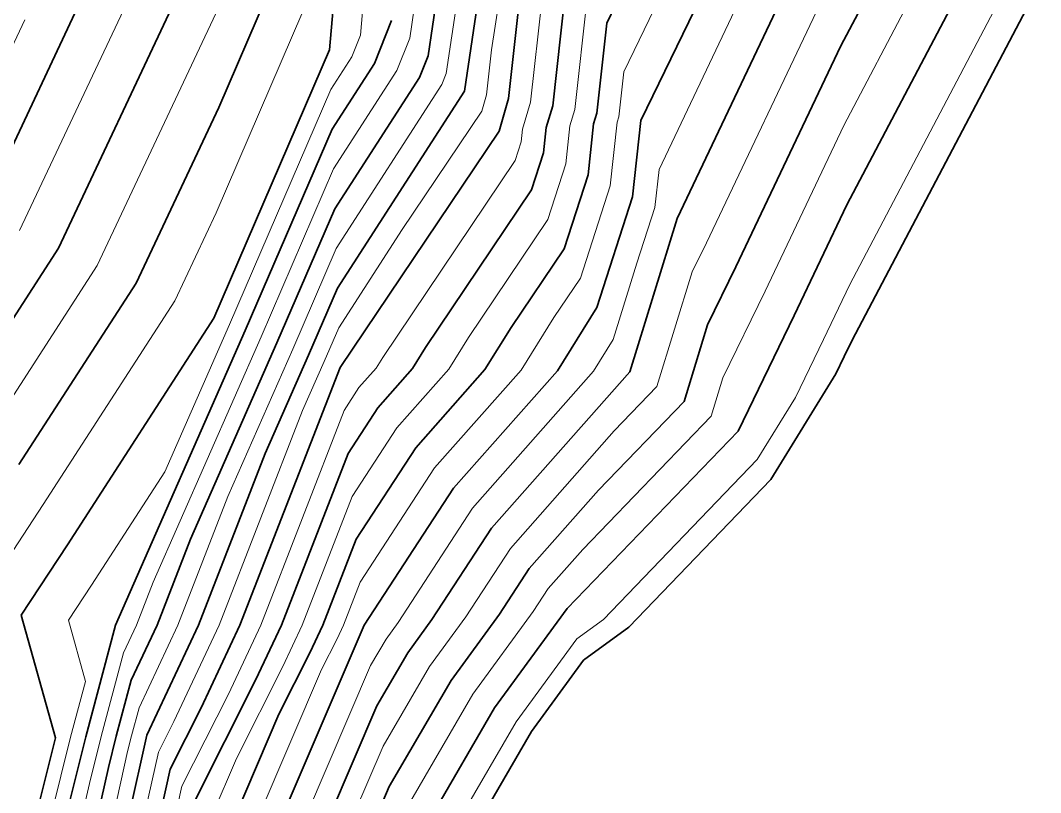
# Model space of a CAD drawing. Header units: millimetres. Extents: x -861324 to 439029, y -308065 to 694685.
# Drawn here: x -23398 to 2721, y -9162 to 10606 of the extents above; entities that cross this region are included whole.
import ezdxf

# ---------------------------------------------------------------- set-up
doc = ezdxf.new("R2010")
doc.units = ezdxf.units.MM
for name, color, linetype, lineweight in [('C-TOPO', 7, 'Continuous', 9), ('C-TOPO-MAJR', 7, 'Continuous', 35), ('C-TOPO-MINR', 7, 'Continuous', 9)]:
    doc.layers.add(name, color=color, linetype=linetype, lineweight=lineweight)

msp = doc.modelspace()

# ---------------------------------------------------------------- linework, layer by layer
at = {"layer": 'C-TOPO', "lineweight": 35}
for p, q in [((2721, 11595), (-2106, 2423)), ((-2106, 2423), (-2308, 1999)), ((-2308, 1999), (-2524, 1555)), ((-2524, 1555), (-4189, -1150)), ((-4189, -1150), (-7824, -4923)), ((-7824, -4923), (-8982, -5772)), ((-8982, -5772), (-10314, -7595)), ((-10314, -7595), (-13361, -12832))]:
    msp.add_line(p, q, dxfattribs=at)
at = {"layer": 'C-TOPO-MAJR'}
for p, q in [((-6586, 5533), (-2549, 14021)), ((-22423, 4777), (-18189, 13774)), ((-7510, 8044), (-4785, 13689)), ((-8383, 10535), (-7020, 13358)), ((-2394, 9951), (-700, 13170)), ((-9769, 8417), (-9256, 13027)), ((-2238, 5882), (1150, 12318)), ((-18318, 8378), (-16838, 11814)), ((-12029, 8790), (-11575, 11816)), ((-24411, 5675), (-21588, 11674)), ((-15487, 9853), (-15326, 11662)), ((-12962, 9698), (-12735, 11211)), ((-10899, 8604), (-10642, 10909)), ((-14334, 9499), (-13895, 10606)), ((-8640, 8231), (-8383, 10535)), ((-5085, 4293), (-2394, 9951)), ((-18448, 2981), (-15487, 9853)), ((-13181, 9145), (-12962, 9698)), ((-15419, 7820), (-14334, 9499)), ((-15351, 5786), (-13181, 9145)), ((-15283, 3753), (-12029, 8790)), ((-20436, 3879), (-18318, 8378)), ((-11144, 7773), (-10899, 8604)), ((-9933, 7863), (-9769, 8417)), ((-8721, 7954), (-8640, 8231)), ((-10005, 7213), (-9933, 7863)), ((-8865, 6653), (-8721, 7954)), ((-7725, 6093), (-7510, 8044)), ((-17640, 2666), (-15419, 7820)), ((-15215, 1720), (-11144, 7773)), ((-10311, 6266), (-10005, 7213)), ((-9477, 4760), (-8865, 6653)), ((-13024, 2231), (-10311, 6266)), ((-8643, 3254), (-7725, 6093)), ((-16831, 2350), (-15351, 5786)), ((-3584, 3053), (-2238, 5882)), ((-7793, 1611), (-6586, 5533)), ((-24672, 1298), (-22423, 4777)), ((-10833, 2743), (-9477, 4760)), ((-5803, 2813), (-5085, 4293)), ((-23434, -761), (-20436, 3879)), ((-16023, 2035), (-15283, 3753)), ((-9649, 1638), (-8643, 3254)), ((-22196, -2819), (-18448, 2981)), ((-5021, 94), (-3584, 3053)), ((-20959, -4877), (-17640, 2666)), ((-11504, 1665), (-10833, 2743)), ((-6407, 852), (-5803, 2813)), ((-19044, -2678), (-16831, 2350)), ((-13359, 1692), (-13024, 2231)), ((-17129, -479), (-16023, 2035)), ((-17776, -4877), (-15215, 1720)), ((-14246, 691), (-13359, 1692)), ((-13277, -337), (-11504, 1665)), ((-12307, -1366), (-9649, 1638)), ((-11338, -2394), (-7793, 1611)), ((-8597, -1420), (-6407, 852)), ((-15007, -479), (-14246, 691)), ((-9400, -4452), (-5021, 94)), ((-18837, -4877), (-17129, -479)), ((-16715, -4877), (-15007, -479)), ((-14800, -2678), (-13277, -337)), ((-14593, -4877), (-12307, -1366)), ((-10369, -3423), (-8597, -1420)), ((-12862, -4735), (-11338, -2394)), ((-23379, -4618), (-22196, -2819)), ((-19898, -4877), (-19044, -2678)), ((-15654, -4877), (-14800, -2678)), ((-11131, -4593), (-10369, -3423)), ((-22503, -7757), (-23379, -4618)), ((-12370, -6289), (-11131, -4593)), ((-11259, -6995), (-9400, -4452)), ((-21722, -7736), (-20959, -4877)), ((-20560, -6286), (-19898, -4877)), ((-20162, -7696), (-18837, -4877)), ((-18770, -6991), (-17776, -4877)), ((-17377, -6286), (-16715, -4877)), ((-17255, -11079), (-14593, -4877)), ((-15985, -5582), (-15654, -4877)), ((-13482, -5583), (-12862, -4735)), ((-16777, -7152), (-15985, -5582)), ((-14273, -6943), (-13482, -5583)), ((-20942, -7716), (-20560, -6286)), ((-18960, -9427), (-17377, -6286)), ((-13953, -9009), (-12370, -6289)), ((-19561, -8561), (-18770, -6991)), ((-16403, -11905), (-14273, -6943)), ((-13633, -11076), (-11259, -6995)), ((-18108, -10253), (-16777, -7152)), ((-23100, -10159), (-22503, -7757)), ((-22121, -9338), (-21722, -7736)), ((-21141, -8517), (-20942, -7716)), ((-20616, -9720), (-20162, -7696)), ((-21444, -9866), (-21141, -8517)), ((-19788, -9573), (-19561, -8561)), ((-15550, -12731), (-13953, -9009))]:
    msp.add_line(p, q, dxfattribs=at)
at = {"layer": 'C-TOPO-MINR'}
for p, q in [((-7946, 9290), (-5902, 13524)), ((-23417, 5226), (-19888, 12724)), ((-2316, 7917), (225, 12744)), ((-11335, 9849), (-10995, 12119)), ((-10334, 8510), (-9949, 11968)), ((-9204, 8324), (-8819, 11781)), ((-5835, 4913), (-2471, 11986)), ((-2161, 3847), (2074, 11893)), ((-12495, 9244), (-12155, 11514)), ((-21429, 4328), (-18254, 11076)), ((-14691, 10229), (-14610, 11134)), ((-7048, 6788), (-5029, 11032)), ((-18383, 5679), (-16163, 10833)), ((-13428, 10152), (-13315, 10908)), ((-25405, 6125), (-23287, 10623)), ((-14911, 9676), (-14691, 10229)), ((-13758, 9322), (-13428, 10152)), ((-15453, 8836), (-14911, 9676)), ((-11464, 8697), (-11335, 9849)), ((-15385, 6803), (-13758, 9322)), ((-12605, 8967), (-12495, 9244)), ((-8075, 8137), (-7946, 9290)), ((-15317, 4770), (-12605, 8967)), ((-18044, 2823), (-15453, 8836)), ((-11586, 8281), (-11464, 8697)), ((-10539, 7818), (-10334, 8510)), ((-13622, 5255), (-11586, 8281)), ((-9327, 7908), (-9204, 8324)), ((-8116, 7999), (-8075, 8137)), ((-9435, 6933), (-9327, 7908)), ((-8295, 6373), (-8116, 7999)), ((-4334, 3673), (-2316, 7917)), ((-10575, 7493), (-10539, 7818)), ((-10727, 7019), (-10575, 7493)), ((-17236, 2508), (-15385, 6803)), ((-14119, 1975), (-10727, 7019)), ((-9894, 5513), (-9435, 6933)), ((-7156, 5813), (-7048, 6788)), ((-9060, 4007), (-8295, 6373)), ((-7614, 4394), (-7156, 5813)), ((-19442, 3430), (-18383, 5679)), ((-11929, 2487), (-9894, 5513)), ((-15249, 2736), (-13622, 5255)), ((-16427, 2193), (-15317, 4770)), ((-6195, 4173), (-5835, 4913)), ((-24053, 268), (-21429, 4328)), ((-8218, 2433), (-7614, 4394)), ((-9738, 2999), (-9060, 4007)), ((-7100, 1232), (-6195, 4173)), ((-5412, 1454), (-4334, 3673)), ((-2833, 2433), (-2161, 3847)), ((-22815, -1790), (-19442, 3430)), ((-10576, 1652), (-9738, 2999)), ((-19703, -948), (-18044, 2823)), ((-15619, 1877), (-15249, 2736)), ((-20001, -3777), (-17236, 2508)), ((-12432, 1679), (-11929, 2487)), ((-8721, 1624), (-8218, 2433)), ((-3552, 953), (-2833, 2433)), ((-18087, -1579), (-16427, 2193)), ((-16172, 620), (-15619, 1877)), ((-14287, 1706), (-14119, 1975)), ((-14730, 1205), (-14287, 1706)), ((-13761, 177), (-12432, 1679)), ((-12792, -852), (-10576, 1652)), ((-11823, -1880), (-8721, 1624)), ((-5714, 473), (-5412, 1454)), ((-15111, 620), (-14730, 1205)), ((-8195, 95), (-7100, 1232)), ((-4531, -638), (-3552, 953)), ((-18306, -4877), (-16172, 620)), ((-17245, -4877), (-15111, 620)), ((-8999, -2936), (-5714, 473)), ((-14904, -1579), (-13761, 177)), ((-10854, -2909), (-8195, 95)), ((-8473, -4729), (-4531, -638)), ((-21577, -3848), (-19703, -948)), ((-14697, -3777), (-12792, -852)), ((-24589, -4489), (-22815, -1790)), ((-19367, -4877), (-18087, -1579)), ((-16184, -4877), (-14904, -1579)), ((-13727, -4806), (-11823, -1880)), ((-11997, -4664), (-10854, -2909)), ((-9885, -3937), (-8999, -2936)), ((-22169, -4747), (-21577, -3848)), ((-20428, -4877), (-20001, -3777)), ((-15123, -4877), (-14697, -3777)), ((-10266, -4522), (-9885, -3937)), ((-12926, -5936), (-11997, -4664)), ((-11815, -6642), (-10266, -4522)), ((-21731, -6317), (-22169, -4747)), ((-20759, -5582), (-20428, -4877)), ((-20361, -6991), (-19367, -4877)), ((-19466, -7343), (-18306, -4877)), ((-18073, -6639), (-17245, -4877)), ((-16681, -5934), (-16184, -4877)), ((-15289, -5229), (-15123, -4877)), ((-14037, -5230), (-13727, -4806)), ((-9154, -5228), (-8473, -4729)), ((-15685, -6014), (-15289, -5229)), ((-14433, -5910), (-14037, -5230)), ((-10703, -7347), (-9154, -5228)), ((-21332, -7726), (-20759, -5582)), ((-17868, -8289), (-16681, -5934)), ((-16829, -11492), (-14433, -5910)), ((-14113, -7976), (-12926, -5936)), ((-17682, -10666), (-15685, -6014)), ((-22113, -7746), (-21731, -6317)), ((-19261, -8994), (-18073, -6639)), ((-13793, -10043), (-11815, -6642)), ((-20552, -7706), (-20361, -6991)), ((-19861, -8129), (-19466, -7343)), ((-13473, -12109), (-10703, -7347)), ((-22611, -9748), (-22113, -7746)), ((-21631, -8927), (-21332, -7726)), ((-20652, -8106), (-20552, -7706)), ((-15977, -12318), (-14113, -7976)), ((-21030, -9793), (-20652, -8106)), ((-20202, -9646), (-19861, -8129)), ((-18534, -9840), (-17868, -8289)), ((-21858, -9939), (-21631, -8927)), ((-19374, -9500), (-19261, -8994))]:
    msp.add_line(p, q, dxfattribs=at)

doc.saveas('drawing.dxf')
